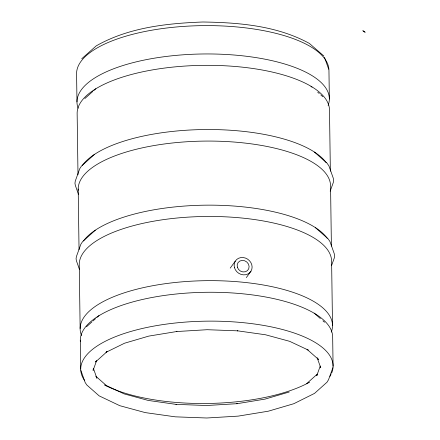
<?xml version="1.0" encoding="UTF-8"?>
<svg xmlns="http://www.w3.org/2000/svg" width="440" height="440" viewBox="0 0 440 440"><rect width="100%" height="100%" fill="white"/><g stroke="black" fill="none" stroke-linecap="round" stroke-linejoin="round"><path stroke-width="0.66" d="M93.28 368.902L93.088 370.42L96.558 360.806M330.182 191.153L333.3 182.512L333.647 180.301L333.24 178.101L328.906 165.858L327.058 163.218L314.413 152.075M331.628 265.381L334.301 257.978L334.637 255.816L334.241 253.655L329.907 241.423L328.091 238.832L315.452 227.689M320.232 366.08L316.762 375.689L317.345 374.33M332.882 367.686L328.526 379.736L326.992 382.223L314.518 393.404L293.805 403.716L268.285 411.202L238.205 416.119L206.745 418L175.302 416.834L145.244 412.605L119.801 405.697L99.149 395.863L86.785 384.962L85.173 382.514L80.944 370.557M230.225 268.12L235.274 261.173M246.312 277.607L250.971 271.194M96.437 360.882L95.486 362.01L107.074 351.626L105.958 352.33L124.559 343.211L148.77 336.105L176.952 331.491L176.572 331.54L207.185 329.709L237.793 330.841L237.386 330.803L265.524 334.774L289.668 341.33L308.182 350.026L307.038 349.349L318.522 359.469L317.537 358.364M81.736 58.757L96.217 45.876C128.53 27.511 166.419 23.353 202.923 22C239.201 22.545 277.002 25.701 309.402 43.444L323.834 55.996M84.849 98.56L92.829 91.41M93.825 90.514L95.821 88.726M94.27 154.583L81.516 166.018L79.75 168.702L75.29 181.038L74.949 183.249L75.356 185.449L78.546 194.469M95.343 230.197L82.588 241.632L80.856 244.261L76.401 256.591L76.065 258.759L76.461 260.915L79.425 269.291M86.493 326.772L91.982 321.855M92.978 320.958L95.469 318.725M96.965 317.383L98.962 315.596M306.708 383.592L317.29 374.11M289.223 392.002L265.012 399.108L236.83 403.728L237.21 403.678L206.597 405.51L175.989 404.371L176.396 404.415L148.258 400.439L124.113 393.882L105.6 385.193M365.052 32.142L362.819 30.674M363.083 30.949L365.052 32.241M311.009 86.273L312.037 87.18M317.702 92.175L319.248 93.533M320.788 94.897L322.85 96.712M314.199 313.143L320.381 318.588M322.955 320.859L324.5 322.223M95.761 376.189L106.744 385.869M96.245 376.849L96.872 378.197L93.495 368.665M324.462 57.266L328.691 69.218M317.136 357.654L320.733 367.824L320.502 366.311M329.346 99L328.95 70.653A126.192 46.453 -0.8 0 0 202.994 25.63A126.192 46.453 -0.8 0 0 76.582 73.529L76.978 101.871M330.352 171.149L329.5 110.368A126.192 46.453 -0.8 0 0 203.549 65.346A126.192 46.453 -0.8 0 0 77.138 113.245L77.996 174.708M331.397 246.103L330.561 186.115A126.192 46.453 -0.8 0 0 202.884 141.114A126.192 46.453 -0.8 0 0 78.232 190.256M332.508 325.699L331.611 261.509A126.192 46.453 -0.8 0 0 205.662 216.48A126.192 46.453 -0.8 0 0 79.244 264.38L80.141 328.576M333.075 366.168L332.673 337.304A126.192 46.453 -0.8 0 0 204.996 292.303A126.192 46.453 -0.8 0 0 80.344 341.451M78.194 188.986L79.041 249.656M80.305 340.18L80.707 369.045M84.519 380.413A126.192 46.453 -0.8 0 1 201.036 321.272A126.192 46.453 -0.8 0 1 331.59 373.208M331.007 374.484A126.192 46.453 -0.8 0 1 329.962 376.376M309.617 382.179A124.355 45.777 -0.8 0 1 104.363 384.912M81.554 335.583A126.192 46.453 -0.8 0 1 205.684 280.687A126.192 46.453 -0.8 0 1 331.282 332.101M78.144 108.246A126.192 46.453 -0.8 0 1 203.39 53.971A126.192 46.453 -0.8 0 1 328.114 105.397M83.446 240.994A126.192 46.453 -0.8 0 1 205.502 205.167A126.192 46.453 -0.8 0 1 327.217 238.216M82.39 165.369A126.192 46.453 -0.8 0 1 204.446 129.542A126.192 46.453 -0.8 0 1 326.161 162.591M234.471 267.669A9.317 8.349 36 0 0 249.568 272.861A9.317 8.349 36 0 0 245.333 258.022A9.317 8.349 36 0 0 234.471 267.669M237.353 267.173A6.21 5.566 36 0 0 247.418 270.639A6.21 5.566 36 0 0 244.596 260.744A6.21 5.566 36 0 0 237.353 267.173"/></g></svg>
